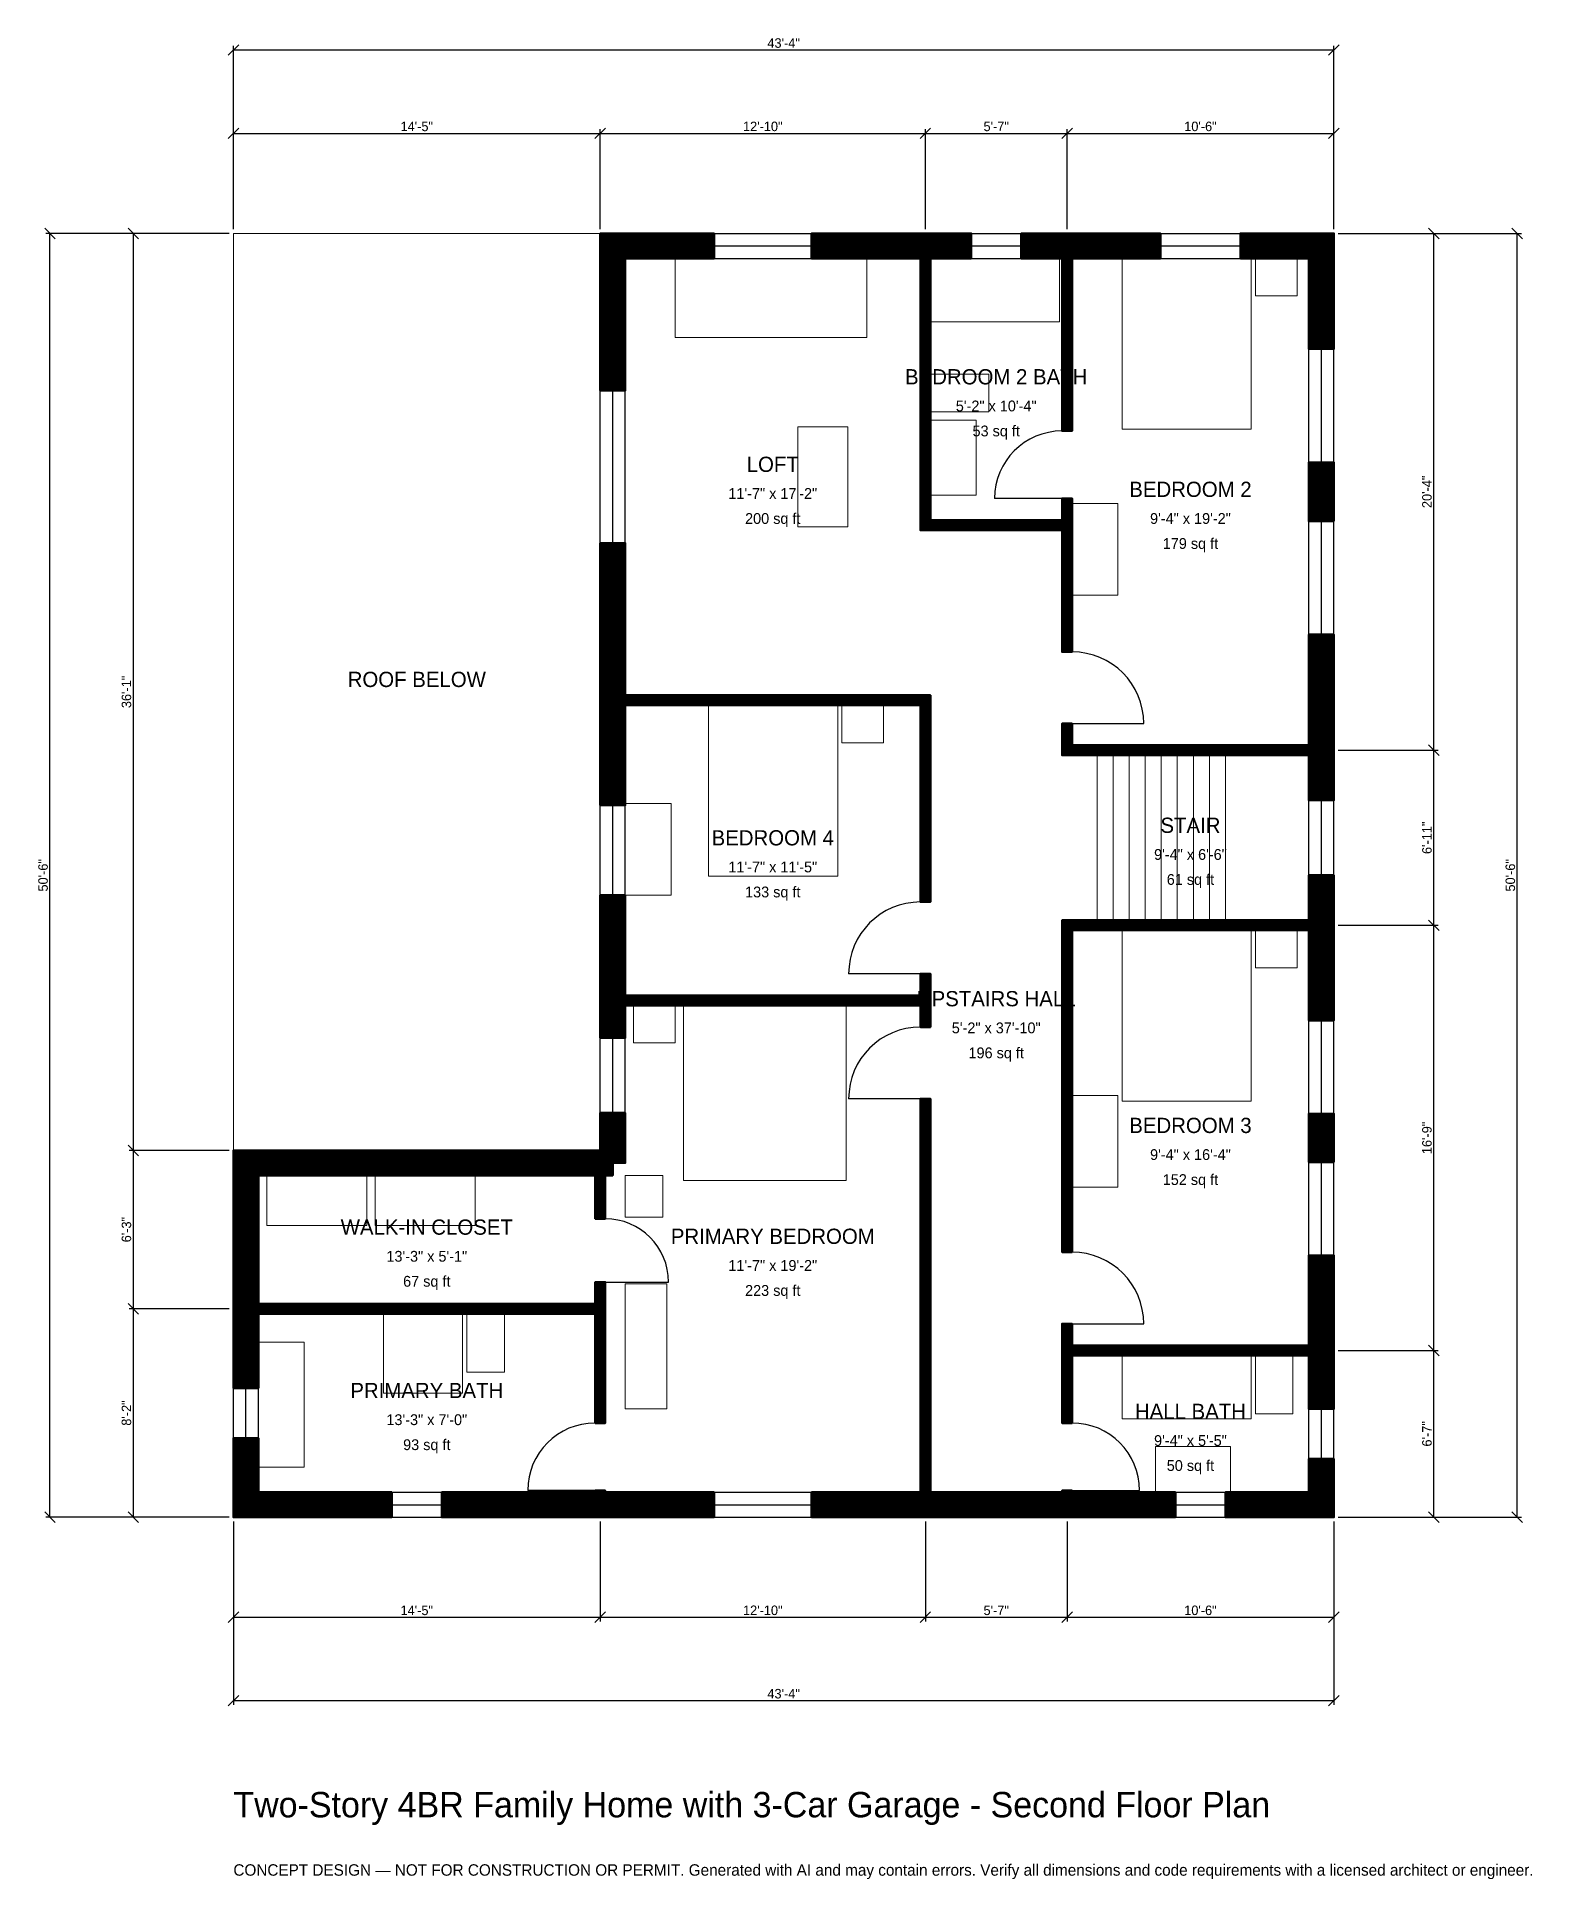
# Model space of a CAD drawing. Header units: inches. Extents: x -93 to 613, y -171 to 699.
import ezdxf
from ezdxf.enums import TextEntityAlignment as Align

# ---------------------------------------------------------------- set-up
doc = ezdxf.new("R2010")
doc.units = ezdxf.units.IN
doc.header["$MEASUREMENT"] = 0
doc.linetypes.add('DASHED', pattern=[0.6, 0.5, -0.1])
for name, color, linetype, lineweight in [('A-ANNO-DIMS', 1, 'Continuous', 13), ('A-ANNO-TEXT', 7, 'Continuous', 18), ('A-AREA-IDEN', 7, 'Continuous', 18), ('A-DOOR', 2, 'Continuous', 25), ('A-FLOR-FIXT', 9, 'Continuous', 13), ('A-FLOR-STRS', 3, 'Continuous', 18), ('A-FURN', 9, 'Continuous', 13), ('A-GLAZ', 4, 'Continuous', 25), ('A-SITE-PAVE', 8, 'Continuous', 13), ('A-WALL', 7, 'Continuous', 50), ('A-WALL-PATT', 8, 'Continuous', 13)]:
    doc.layers.add(name, color=color, linetype=linetype, lineweight=lineweight)
doc.dimstyles.new('PLAN', dxfattribs={"dimtxt": 4.5, "dimasz": 3, "dimexe": 2, "dimexo": 2, "dimgap": 1, "dimtad": 1, "dimdec": 0, "dimlunit": 4, "dimtsz": 2.5, "dimcen": 2.5, "dimclrd": 1, "dimclre": 1, "dimazin": 3, "dimtfac": 1, "dimtmove": 0, "dimatfit": 3})

msp = doc.modelspace()

# ---------------------------------------------------------------- hatches: boundary and pattern name
at = {"layer": 'A-WALL-PATT'}
h = msp.add_hatch(dxfattribs=at)
h.set_pattern_fill('ANSI31', color=8, scale=0.8)
h.paths.add_polyline_path([(320.8661, 0), (273.0315, 0), (273.0315, 11.811), (320.8661, 11.811), (324.4094, 11.811), (324.4094, 197.6378), (329.1339, 197.6378), (329.1339, 11.811), (332.6772, 11.811), (387.7953, 11.811), (391.3386, 11.811), (391.3386, 12.5984), (396.063, 12.5984), (396.063, 11.811), (399.6063, 11.811), (444.8819, 11.811), (444.8819, 0), (399.6063, 0), (396.063, 0), (396.063, 0), (391.3386, 0), (391.3386, 0), (387.7953, 0), (332.6772, 0), (329.1339, 0), (329.1339, 0), (324.4094, 0), (324.4094, 0), (320.8661, 0)])
h.paths.add_polyline_path([(179.1339, 0), (175.5906, 0), (175.5906, 0), (170.8661, 0), (170.8661, 0), (167.3228, 0), (98.4252, 0), (98.4252, 11.811), (167.3228, 11.811), (170.8661, 11.811), (170.8661, 12.5984), (175.5906, 12.5984), (175.5906, 11.811), (179.1339, 11.811), (226.9685, 11.811), (226.9685, 0), (179.1339, 0)])
h.paths.add_polyline_path([(11.811, 0), (11.811, 0), (0, 0), (0, 0), (0, 0), (0, 0), (0, 0), (0, 11.811), (0, 11.811), (0, 37.4016), (11.811, 37.4016), (11.811, 11.811), (74.8031, 11.811), (74.8031, 0), (11.811, 0)])
h.paths.add_polyline_path([(0, 92.5197), (0, 96.063), (0, 96.063), (0, 100.7874), (0, 100.7874), (0, 104.3307), (0, 161.4173), (0, 161.4173), (0, 173.2283), (0, 173.2283), (0, 173.2284), (11.811, 173.2284), (11.811, 173.2283), (170.8661, 173.2283), (170.8661, 173.2284), (173.2283, 173.2284), (173.2283, 175.5906), (173.2283, 175.5906), (173.2283, 190.9449), (185.0394, 190.9449), (185.0394, 167.3228), (179.1339, 167.3228), (179.1339, 161.4173), (175.5906, 161.4173), (175.5906, 140.9449), (170.8661, 140.9449), (170.8661, 161.4173), (11.811, 161.4173), (11.811, 104.3307), (11.811, 100.7874), (170.8661, 100.7874), (170.8661, 111.0236), (175.5906, 111.0236), (175.5906, 100.7874), (175.5906, 96.063), (175.5906, 44.4882), (170.8661, 44.4882), (170.8661, 96.063), (11.811, 96.063), (11.811, 92.5197), (11.811, 61.0236), (0, 61.0236), (0, 92.5197)])
h.paths.add_polyline_path([(173.2283, 238.189), (173.2283, 241.7323), (173.2283, 241.7323), (173.2283, 246.4567), (173.2283, 246.4567), (173.2283, 250), (173.2283, 293.7008), (185.0394, 293.7008), (185.0394, 250), (185.0394, 246.4567), (324.4094, 246.4567), (324.4094, 256.6929), (329.1339, 256.6929), (329.1339, 246.4567), (329.1339, 241.7323), (329.1339, 231.4961), (324.4094, 231.4961), (324.4094, 241.7323), (185.0394, 241.7323), (185.0394, 238.189), (185.0394, 226.378), (173.2283, 226.378), (173.2283, 238.189)])
h.paths.add_polyline_path([(173.2283, 379.9213), (173.2283, 383.4646), (173.2283, 383.4646), (173.2283, 388.189), (173.2283, 388.189), (173.2283, 391.7323), (173.2283, 460.0394), (185.0394, 460.0394), (185.0394, 391.7323), (185.0394, 388.189), (324.4094, 388.189), (329.1339, 388.189), (329.1339, 383.4646), (329.1339, 290.5512), (324.4094, 290.5512), (324.4094, 383.4646), (185.0394, 383.4646), (185.0394, 379.9213), (185.0394, 336.2205), (173.2283, 336.2205), (173.2283, 379.9213)])
h.paths.add_polyline_path([(173.2283, 594.4882), (173.2283, 594.4882), (173.2283, 606.2992), (173.2283, 606.2992), (173.2283, 606.2993), (185.0394, 606.2993), (185.0394, 606.2992), (226.9685, 606.2992), (226.9685, 594.4882), (185.0394, 594.4882), (185.0394, 532.0866), (173.2283, 532.0866), (173.2283, 594.4882)])
h.paths.add_polyline_path([(320.8661, 606.2992), (324.4094, 606.2992), (324.4094, 606.2993), (329.1339, 606.2993), (329.1339, 606.2992), (332.6772, 606.2992), (348.4252, 606.2992), (348.4252, 594.4882), (332.6772, 594.4882), (329.1339, 594.4882), (329.1339, 470.8661), (391.3386, 470.8661), (391.3386, 481.1024), (396.063, 481.1024), (396.063, 470.8661), (396.063, 466.1417), (396.063, 408.6614), (391.3386, 408.6614), (391.3386, 466.1417), (329.1339, 466.1417), (324.4094, 466.1417), (324.4094, 470.8661), (324.4094, 594.4882), (320.8661, 594.4882), (273.0315, 594.4882), (273.0315, 606.2992), (320.8661, 606.2992)])
h.paths.add_polyline_path([(391.3386, 606.2992), (391.3386, 606.2993), (396.063, 606.2993), (396.063, 606.2992), (399.6063, 606.2992), (399.6063, 606.2992), (437.7953, 606.2992), (437.7953, 594.4882), (396.063, 594.4882), (396.063, 512.9921), (391.3386, 512.9921), (391.3386, 594.4882), (387.7953, 594.4882), (387.7953, 594.4882), (372.0472, 594.4882), (372.0472, 606.2992), (391.3386, 606.2992)])
h.paths.add_polyline_path([(507.874, 606.2992), (507.874, 606.2993), (519.685, 606.2993), (519.685, 606.2992), (519.6851, 606.2992), (519.6851, 594.4882), (519.685, 594.4882), (519.685, 551.706), (507.874, 551.706), (507.874, 594.4882), (475.5906, 594.4882), (475.5906, 606.2992), (507.874, 606.2992)])
h.paths.add_polyline_path([(519.685, 470.3412), (507.874, 470.3412), (507.874, 498.1627), (519.685, 498.1627), (519.685, 470.3412)])
h.paths.add_polyline_path([(519.685, 368.1102), (519.685, 364.5669), (519.6851, 364.5669), (519.6851, 359.8425), (519.685, 359.8425), (519.685, 356.2992), (519.685, 338.5827), (507.874, 338.5827), (507.874, 356.2992), (507.874, 359.8425), (396.063, 359.8425), (391.3386, 359.8425), (391.3386, 364.5669), (391.3386, 374.8031), (396.063, 374.8031), (396.063, 364.5669), (507.874, 364.5669), (507.874, 368.1102), (507.874, 416.7979), (519.685, 416.7979), (519.685, 368.1102)])
h.paths.add_polyline_path([(519.685, 285.4331), (519.685, 281.8898), (519.6851, 281.8898), (519.6851, 277.1654), (519.685, 277.1654), (519.685, 273.622), (519.685, 234.6457), (507.874, 234.6457), (507.874, 273.622), (507.874, 277.1654), (396.063, 277.1654), (396.063, 125.1969), (391.3386, 125.1969), (391.3386, 277.1654), (391.3386, 281.8898), (396.063, 281.8898), (507.874, 281.8898), (507.874, 285.4331), (507.874, 303.1496), (519.685, 303.1496), (519.685, 285.4331)])
h.paths.add_polyline_path([(519.685, 167.7165), (507.874, 167.7165), (507.874, 190.5512), (519.685, 190.5512), (519.685, 167.7165)])
h.paths.add_polyline_path([(519.685, 84.6457), (519.685, 81.1024), (519.6851, 81.1024), (519.6851, 76.378), (519.685, 76.378), (519.685, 72.8346), (519.685, 51.1811), (507.874, 51.1811), (507.874, 72.8346), (507.874, 76.378), (396.063, 76.378), (396.063, 44.4882), (391.3386, 44.4882), (391.3386, 76.378), (391.3386, 81.1024), (391.3386, 91.3386), (396.063, 91.3386), (396.063, 81.1024), (507.874, 81.1024), (507.874, 84.6457), (507.874, 123.622), (519.685, 123.622), (519.685, 84.6457)])
h.paths.add_polyline_path([(519.685, 11.811), (519.6851, 11.811), (519.6851, 0), (519.6851, 0), (519.685, 0), (519.685, 0), (507.874, 0), (507.874, 0), (468.5039, 0), (468.5039, 11.811), (507.874, 11.811), (507.874, 27.5591), (519.685, 27.5591), (519.685, 11.811)])

# ---------------------------------------------------------------- linework, layer by layer
at = {"layer": 'A-DOOR'}
for p, q in [((391.3386, 481.1024), (359.4488, 481.1024)), ((396.063, 374.8031), (429.9213, 374.8031)), ((324.4094, 256.6929), (290.5512, 256.6929)), ((324.4094, 197.6378), (290.5512, 197.6378)), ((175.5906, 111.0236), (205.5118, 111.0236)), ((396.063, 91.3386), (429.9213, 91.3386)), ((170.8661, 12.5984), (138.9764, 12.5984)), ((396.063, 12.5984), (427.9528, 12.5984))]:
    msp.add_line(p, q, dxfattribs=at)
for centre, radius, start, end in [((391.3386, 481.1024), 31.8898, 90, 180), ((396.063, 374.8031), 33.8583, 0, 90), ((324.4094, 256.6929), 33.8583, 90, 180), ((324.4094, 197.6378), 33.8583, 90, 180), ((175.5906, 111.0236), 29.9213, 0, 90), ((396.063, 91.3386), 33.8583, 0, 90), ((170.8661, 12.5984), 31.8898, 90, 180), ((396.063, 12.5984), 31.8898, 0, 90)]:
    msp.add_arc(centre, radius, start, end, dxfattribs=at)
at = {"layer": 'A-FLOR-FIXT'}
for points in [[(329.1339, 564.5669), (390.1575, 564.5669), (390.1575, 594.4882), (329.1339, 594.4882)], [(329.1339, 522.0472), (356.6929, 522.0472), (356.6929, 539.7638), (329.1339, 539.7638)], [(329.1339, 482.6772), (350.7874, 482.6772), (350.7874, 518.1102), (329.1339, 518.1102)], [(70.8661, 58.6614), (108.2677, 58.6614), (108.2677, 96.063), (70.8661, 96.063)], [(110.2362, 68.5039), (127.9528, 68.5039), (127.9528, 96.063), (110.2362, 96.063)], [(11.811, 23.622), (33.4646, 23.622), (33.4646, 82.6772), (11.811, 82.6772)], [(419.685, 46.4567), (480.7087, 46.4567), (480.7087, 76.378), (419.685, 76.378)], [(482.6772, 48.8189), (500.3937, 48.8189), (500.3937, 76.378), (482.6772, 76.378)], [(435.4331, 11.811), (470.8661, 11.811), (470.8661, 33.4646), (435.4331, 33.4646)]]:
    msp.add_lwpolyline(points, close=True, dxfattribs=at)
at = {"layer": 'A-FLOR-STRS'}
for p, q in [((407.874, 281.8898), (407.874, 359.8425)), ((415.4528, 281.8898), (415.4528, 359.8425)), ((423.0315, 281.8898), (423.0315, 359.8425)), ((430.6102, 281.8898), (430.6102, 359.8425)), ((438.189, 281.8898), (438.189, 359.8425)), ((445.7677, 281.8898), (445.7677, 359.8425)), ((453.3465, 281.8898), (453.3465, 359.8425)), ((460.9252, 281.8898), (460.9252, 359.8425)), ((468.5039, 281.8898), (468.5039, 359.8425))]:
    msp.add_line(p, q, dxfattribs=at)
at = {"layer": 'A-FURN'}
for points in [[(208.6614, 557.0866), (299.2126, 557.0866), (299.2126, 594.4882), (208.6614, 594.4882)], [(419.685, 513.7795), (480.7087, 513.7795), (480.7087, 594.4882), (419.685, 594.4882)], [(482.6772, 576.7717), (502.3622, 576.7717), (502.3622, 594.4882), (482.6772, 594.4882)], [(266.5354, 467.7165), (290.1575, 467.7165), (290.1575, 514.9606), (266.5354, 514.9606)], [(396.063, 435.4331), (417.7165, 435.4331), (417.7165, 478.7402), (396.063, 478.7402)], [(224.4094, 302.7559), (285.4331, 302.7559), (285.4331, 383.4646), (224.4094, 383.4646)], [(287.4016, 365.748), (307.0866, 365.748), (307.0866, 383.4646), (287.4016, 383.4646)], [(185.0394, 293.7008), (206.6929, 293.7008), (206.6929, 337.0079), (185.0394, 337.0079)], [(419.685, 196.4567), (480.7087, 196.4567), (480.7087, 277.1654), (419.685, 277.1654)], [(482.6772, 259.4488), (502.3622, 259.4488), (502.3622, 277.1654), (482.6772, 277.1654)], [(188.9764, 224.0157), (208.6614, 224.0157), (208.6614, 241.7323), (188.9764, 241.7323)], [(212.5984, 159.0551), (289.3701, 159.0551), (289.3701, 241.7323), (212.5984, 241.7323)], [(396.063, 155.9055), (417.7165, 155.9055), (417.7165, 199.2126), (396.063, 199.2126)], [(15.748, 137.7953), (62.9921, 137.7953), (62.9921, 161.4173), (15.748, 161.4173)], [(66.9291, 137.7953), (114.1732, 137.7953), (114.1732, 161.4173), (66.9291, 161.4173)], [(185.0394, 141.7323), (202.7559, 141.7323), (202.7559, 161.4173), (185.0394, 161.4173)], [(185.0394, 51.1811), (204.7244, 51.1811), (204.7244, 110.2362), (185.0394, 110.2362)]]:
    msp.add_lwpolyline(points, close=True, dxfattribs=at)
at = {"layer": 'A-GLAZ'}
for p, q in [((226.9685, 606.2992), (273.0315, 606.2992)), ((226.9685, 600.3937), (273.0315, 600.3937)), ((348.4252, 606.2992), (372.0472, 606.2992)), ((348.4252, 600.3937), (372.0472, 600.3937)), ((437.7953, 606.2992), (475.5906, 606.2992)), ((437.7953, 600.3937), (475.5906, 600.3937)), ((226.9685, 594.4882), (273.0315, 594.4882)), ((348.4252, 594.4882), (372.0472, 594.4882)), ((437.7953, 594.4882), (475.5906, 594.4882)), ((507.874, 498.1627), (507.874, 551.706)), ((513.7795, 498.1627), (513.7795, 551.706)), ((519.685, 498.1627), (519.685, 551.706)), ((173.2283, 460.0394), (173.2283, 532.0866)), ((179.1339, 460.0394), (179.1339, 532.0866)), ((185.0394, 460.0394), (185.0394, 532.0866)), ((507.874, 416.7979), (507.874, 470.3412)), ((513.7795, 416.7979), (513.7795, 470.3412)), ((519.685, 416.7979), (519.685, 470.3412)), ((173.2283, 293.7008), (173.2283, 336.2205)), ((179.1339, 293.7008), (179.1339, 336.2205)), ((185.0394, 293.7008), (185.0394, 336.2205)), ((507.874, 303.1496), (507.874, 338.5827)), ((513.7795, 303.1496), (513.7795, 338.5827)), ((519.685, 303.1496), (519.685, 338.5827)), ((173.2283, 190.9449), (173.2283, 226.378)), ((179.1339, 190.9449), (179.1339, 226.378)), ((185.0394, 190.9449), (185.0394, 226.378)), ((507.874, 190.5512), (507.874, 234.6457)), ((513.7795, 190.5512), (513.7795, 234.6457)), ((519.685, 190.5512), (519.685, 234.6457)), ((507.874, 123.622), (507.874, 167.7165)), ((513.7795, 123.622), (513.7795, 167.7165)), ((519.685, 123.622), (519.685, 167.7165)), ((0, 37.4016), (0, 61.0236)), ((5.9055, 37.4016), (5.9055, 61.0236)), ((11.811, 37.4016), (11.811, 61.0236)), ((507.874, 27.5591), (507.874, 51.1811)), ((513.7795, 27.5591), (513.7795, 51.1811)), ((519.685, 27.5591), (519.685, 51.1811)), ((74.8031, 11.811), (98.4252, 11.811)), ((226.9685, 11.811), (273.0315, 11.811)), ((444.8819, 11.811), (468.5039, 11.811)), ((74.8031, 5.9055), (98.4252, 5.9055)), ((74.8031, 0), (98.4252, 0)), ((226.9685, 5.9055), (273.0315, 5.9055)), ((226.9685, 0), (273.0315, 0)), ((444.8819, 5.9055), (468.5039, 5.9055)), ((444.8819, 0), (468.5039, 0))]:
    msp.add_line(p, q, dxfattribs=at)
at = {"layer": 'A-SITE-PAVE', "linetype": 'DASHED'}
msp.add_lwpolyline([(0, 173.2283), (173.2283, 173.2283), (173.2283, 606.2992), (0, 606.2992)], close=True, dxfattribs=at)
at = {"layer": 'A-WALL'}
for points in [[(173.2283, 594.4882), (173.2283, 594.4882), (173.2283, 606.2992), (173.2283, 606.2992), (173.2283, 606.2993), (185.0394, 606.2993), (185.0394, 606.2992), (226.9685, 606.2992), (226.9685, 594.4882), (185.0394, 594.4882), (185.0394, 532.0866), (173.2283, 532.0866), (173.2283, 594.4882)], [(320.8661, 606.2992), (324.4094, 606.2992), (324.4094, 606.2993), (329.1339, 606.2993), (329.1339, 606.2992), (332.6772, 606.2992), (348.4252, 606.2992), (348.4252, 594.4882), (332.6772, 594.4882), (329.1339, 594.4882), (329.1339, 470.8661), (391.3386, 470.8661), (391.3386, 481.1024), (396.063, 481.1024), (396.063, 470.8661), (396.063, 466.1417), (396.063, 408.6614), (391.3386, 408.6614), (391.3386, 466.1417), (329.1339, 466.1417), (324.4094, 466.1417), (324.4094, 470.8661), (324.4094, 594.4882), (320.8661, 594.4882), (273.0315, 594.4882), (273.0315, 606.2992), (320.8661, 606.2992)], [(391.3386, 606.2992), (391.3386, 606.2993), (396.063, 606.2993), (396.063, 606.2992), (399.6063, 606.2992), (399.6063, 606.2992), (437.7953, 606.2992), (437.7953, 594.4882), (396.063, 594.4882), (396.063, 512.9921), (391.3386, 512.9921), (391.3386, 594.4882), (387.7953, 594.4882), (387.7953, 594.4882), (372.0472, 594.4882), (372.0472, 606.2992), (391.3386, 606.2992)], [(507.874, 606.2992), (507.874, 606.2993), (519.685, 606.2993), (519.685, 606.2992), (519.6851, 606.2992), (519.6851, 594.4882), (519.685, 594.4882), (519.685, 551.706), (507.874, 551.706), (507.874, 594.4882), (475.5906, 594.4882), (475.5906, 606.2992), (507.874, 606.2992)], [(519.685, 470.3412), (507.874, 470.3412), (507.874, 498.1627), (519.685, 498.1627), (519.685, 470.3412)], [(173.2283, 379.9213), (173.2283, 383.4646), (173.2283, 383.4646), (173.2283, 388.189), (173.2283, 388.189), (173.2283, 391.7323), (173.2283, 460.0394), (185.0394, 460.0394), (185.0394, 391.7323), (185.0394, 388.189), (324.4094, 388.189), (329.1339, 388.189), (329.1339, 383.4646), (329.1339, 290.5512), (324.4094, 290.5512), (324.4094, 383.4646), (185.0394, 383.4646), (185.0394, 379.9213), (185.0394, 336.2205), (173.2283, 336.2205), (173.2283, 379.9213)], [(519.685, 368.1102), (519.685, 364.5669), (519.6851, 364.5669), (519.6851, 359.8425), (519.685, 359.8425), (519.685, 356.2992), (519.685, 338.5827), (507.874, 338.5827), (507.874, 356.2992), (507.874, 359.8425), (396.063, 359.8425), (391.3386, 359.8425), (391.3386, 364.5669), (391.3386, 374.8031), (396.063, 374.8031), (396.063, 364.5669), (507.874, 364.5669), (507.874, 368.1102), (507.874, 416.7979), (519.685, 416.7979), (519.685, 368.1102)], [(519.685, 285.4331), (519.685, 281.8898), (519.6851, 281.8898), (519.6851, 277.1654), (519.685, 277.1654), (519.685, 273.622), (519.685, 234.6457), (507.874, 234.6457), (507.874, 273.622), (507.874, 277.1654), (396.063, 277.1654), (396.063, 125.1969), (391.3386, 125.1969), (391.3386, 277.1654), (391.3386, 281.8898), (396.063, 281.8898), (507.874, 281.8898), (507.874, 285.4331), (507.874, 303.1496), (519.685, 303.1496), (519.685, 285.4331)], [(173.2283, 238.189), (173.2283, 241.7323), (173.2283, 241.7323), (173.2283, 246.4567), (173.2283, 246.4567), (173.2283, 250), (173.2283, 293.7008), (185.0394, 293.7008), (185.0394, 250), (185.0394, 246.4567), (324.4094, 246.4567), (324.4094, 256.6929), (329.1339, 256.6929), (329.1339, 246.4567), (329.1339, 241.7323), (329.1339, 231.4961), (324.4094, 231.4961), (324.4094, 241.7323), (185.0394, 241.7323), (185.0394, 238.189), (185.0394, 226.378), (173.2283, 226.378), (173.2283, 238.189)], [(320.8661, 0), (273.0315, 0), (273.0315, 11.811), (320.8661, 11.811), (324.4094, 11.811), (324.4094, 197.6378), (329.1339, 197.6378), (329.1339, 11.811), (332.6772, 11.811), (387.7953, 11.811), (391.3386, 11.811), (391.3386, 12.5984), (396.063, 12.5984), (396.063, 11.811), (399.6063, 11.811), (444.8819, 11.811), (444.8819, 0), (399.6063, 0), (396.063, 0), (396.063, 0), (391.3386, 0), (391.3386, 0), (387.7953, 0), (332.6772, 0), (329.1339, 0), (329.1339, 0), (324.4094, 0), (324.4094, 0), (320.8661, 0)], [(0, 92.5197), (0, 96.063), (0, 96.063), (0, 100.7874), (0, 100.7874), (0, 104.3307), (0, 161.4173), (0, 161.4173), (0, 173.2283), (0, 173.2283), (0, 173.2284), (11.811, 173.2284), (11.811, 173.2283), (170.8661, 173.2283), (170.8661, 173.2284), (173.2283, 173.2284), (173.2283, 175.5906), (173.2283, 175.5906), (173.2283, 190.9449), (185.0394, 190.9449), (185.0394, 167.3228), (179.1339, 167.3228), (179.1339, 161.4173), (175.5906, 161.4173), (175.5906, 140.9449), (170.8661, 140.9449), (170.8661, 161.4173), (11.811, 161.4173), (11.811, 104.3307), (11.811, 100.7874), (170.8661, 100.7874), (170.8661, 111.0236), (175.5906, 111.0236), (175.5906, 100.7874), (175.5906, 96.063), (175.5906, 44.4882), (170.8661, 44.4882), (170.8661, 96.063), (11.811, 96.063), (11.811, 92.5197), (11.811, 61.0236), (0, 61.0236), (0, 92.5197)], [(519.685, 167.7165), (507.874, 167.7165), (507.874, 190.5512), (519.685, 190.5512), (519.685, 167.7165)], [(519.685, 84.6457), (519.685, 81.1024), (519.6851, 81.1024), (519.6851, 76.378), (519.685, 76.378), (519.685, 72.8346), (519.685, 51.1811), (507.874, 51.1811), (507.874, 72.8346), (507.874, 76.378), (396.063, 76.378), (396.063, 44.4882), (391.3386, 44.4882), (391.3386, 76.378), (391.3386, 81.1024), (391.3386, 91.3386), (396.063, 91.3386), (396.063, 81.1024), (507.874, 81.1024), (507.874, 84.6457), (507.874, 123.622), (519.685, 123.622), (519.685, 84.6457)], [(11.811, 0), (11.811, 0), (0, 0), (0, 0), (0, 0), (0, 0), (0, 0), (0, 11.811), (0, 11.811), (0, 37.4016), (11.811, 37.4016), (11.811, 11.811), (74.8031, 11.811), (74.8031, 0), (11.811, 0)], [(519.685, 11.811), (519.6851, 11.811), (519.6851, 0), (519.6851, 0), (519.685, 0), (519.685, 0), (507.874, 0), (507.874, 0), (468.5039, 0), (468.5039, 11.811), (507.874, 11.811), (507.874, 27.5591), (519.685, 27.5591), (519.685, 11.811)], [(179.1339, 0), (175.5906, 0), (175.5906, 0), (170.8661, 0), (170.8661, 0), (167.3228, 0), (98.4252, 0), (98.4252, 11.811), (167.3228, 11.811), (170.8661, 11.811), (170.8661, 12.5984), (175.5906, 12.5984), (175.5906, 11.811), (179.1339, 11.811), (226.9685, 11.811), (226.9685, 0), (179.1339, 0)]]:
    msp.add_lwpolyline(points, close=True, dxfattribs=at)

# ---------------------------------------------------------------- texts
at = {"layer": 'A-ANNO-TEXT'}
for s, height, p in [('Two-Story 4BR Family Home with 3-Car Garage - Second Floor Plan', 12, (0, -141.7323)), ('CONCEPT DESIGN — NOT FOR CONSTRUCTION OR PERMIT. Generated with AI and may contain errors. Verify all dimensions and code requirements with a licensed architect or engineer.', 5.4, (0, -169.2913))]:
    msp.add_text(s, height=height, dxfattribs=at).set_placement(p)
at = {"layer": 'A-AREA-IDEN'}
for s, height, p in [('BEDROOM 2 BATH', 7.2, (360.2362, 538.5827)), ('5\'-2" x 10\'-4"', 5.1, (360.2362, 524.8031)), ('53 sq ft', 5.1, (360.2362, 512.9921)), ('LOFT', 7.2, (254.7244, 497.2441)), ('BEDROOM 2', 7.2, (451.9685, 485.4331)), ('11\'-7" x 17\'-2"', 5.1, (254.7244, 483.4646)), ('200 sq ft', 5.1, (254.7244, 471.6535)), ('9\'-4" x 19\'-2"', 5.1, (451.9685, 471.6535)), ('179 sq ft', 5.1, (451.9685, 459.8425)), ('ROOF BELOW', 7.2, (86.6142, 395.6693)), ('BEDROOM 4', 7.2, (254.7244, 320.8661)), ('STAIR', 7.2, (451.9685, 326.7717)), ('9\'-4" x 6\'-6"', 5.1, (451.9685, 312.9921)), ('11\'-7" x 11\'-5"', 5.1, (254.7244, 307.0866)), ('133 sq ft', 5.1, (254.7244, 295.2756)), ('61 sq ft', 5.1, (451.9685, 301.1811)), ('UPSTAIRS HALL', 7.2, (360.2362, 244.8819)), ('5\'-2" x 37\'-10"', 5.1, (360.2362, 231.1024)), ('196 sq ft', 5.1, (360.2362, 219.2913)), ('BEDROOM 3', 7.2, (451.9685, 185.0394)), ('9\'-4" x 16\'-4"', 5.1, (451.9685, 171.2598)), ('152 sq ft', 5.1, (451.9685, 159.4488)), ('WALK-IN CLOSET', 7.2, (91.3386, 137.0079)), ('PRIMARY BEDROOM', 7.2, (254.7244, 132.6772)), ('13\'-3" x 5\'-1"', 5.1, (91.3386, 123.2283)), ('67 sq ft', 5.1, (91.3386, 111.4173)), ('11\'-7" x 19\'-2"', 5.1, (254.7244, 118.8976)), ('223 sq ft', 5.1, (254.7244, 107.0866)), ('PRIMARY BATH', 7.2, (91.3386, 59.8425)), ('HALL BATH', 7.2, (451.9685, 50)), ('13\'-3" x 7\'-0"', 5.1, (91.3386, 46.063)), ('93 sq ft', 5.1, (91.3386, 34.252)), ('9\'-4" x 5\'-5"', 5.1, (451.9685, 36.2205)), ('50 sq ft', 5.1, (451.9685, 24.4094))]:
    msp.add_text(s, height=height, dxfattribs=at).set_placement(p, align=Align.MIDDLE_CENTER)

# ---------------------------------------------------------------- dimensions: what is measured, and where the dimension line sits
at = {"layer": 'A-ANNO-DIMS'}
for base, p1, p2, text in [((0, 692.9134), (0, 606.2992), (519.685, 606.2992), '43\'-4"'), ((0, 653.5433), (0, 606.2992), (173.2283, 606.2992), '14\'-5"'), ((173.2283, 653.5433), (173.2283, 606.2992), (326.7717, 606.2992), '12\'-10"'), ((326.7717, 653.5433), (326.7717, 606.2992), (393.7008, 606.2992), '5\'-7"'), ((393.7008, 653.5433), (393.7008, 606.2992), (519.685, 606.2992), '10\'-6"'), ((0, -47.2441), (0, 0), (173.2283, 0), '14\'-5"'), ((0, -86.6142), (0, 0), (519.685, 0), '43\'-4"'), ((173.2283, -47.2441), (173.2283, 0), (326.7717, 0), '12\'-10"'), ((326.7717, -47.2441), (326.7717, 0), (393.7008, 0), '5\'-7"'), ((393.7008, -47.2441), (393.7008, 0), (519.685, 0), '10\'-6"')]:
    msp.add_linear_dim(base=base, p1=p1, p2=p2, text=text, dimstyle='PLAN', dxfattribs=at).render()
for base, p1, p2, text in [((-86.6142, 0), (0, 0), (0, 606.2992), '50\'-6"'), ((-47.2441, 173.2283), (0, 173.2283), (0, 606.2992), '36\'-1"'), ((566.9291, 362.2047), (519.685, 362.2047), (519.685, 606.2992), '20\'-4"'), ((606.2992, 0), (519.685, 0), (519.685, 606.2992), '50\'-6"'), ((566.9291, 279.5276), (519.685, 279.5276), (519.685, 362.2047), '6\'-11"'), ((566.9291, 78.7402), (519.685, 78.7402), (519.685, 279.5276), '16\'-9"'), ((-47.2441, 98.4252), (0, 98.4252), (0, 173.2283), '6\'-3"'), ((-47.2441, 0), (0, 0), (0, 98.4252), '8\'-2"'), ((566.9291, 0), (519.685, 0), (519.685, 78.7402), '6\'-7"')]:
    msp.add_linear_dim(base=base, p1=p1, p2=p2, angle=90, text=text, dimstyle='PLAN', dxfattribs=at).render()

doc.saveas('drawing.dxf')
